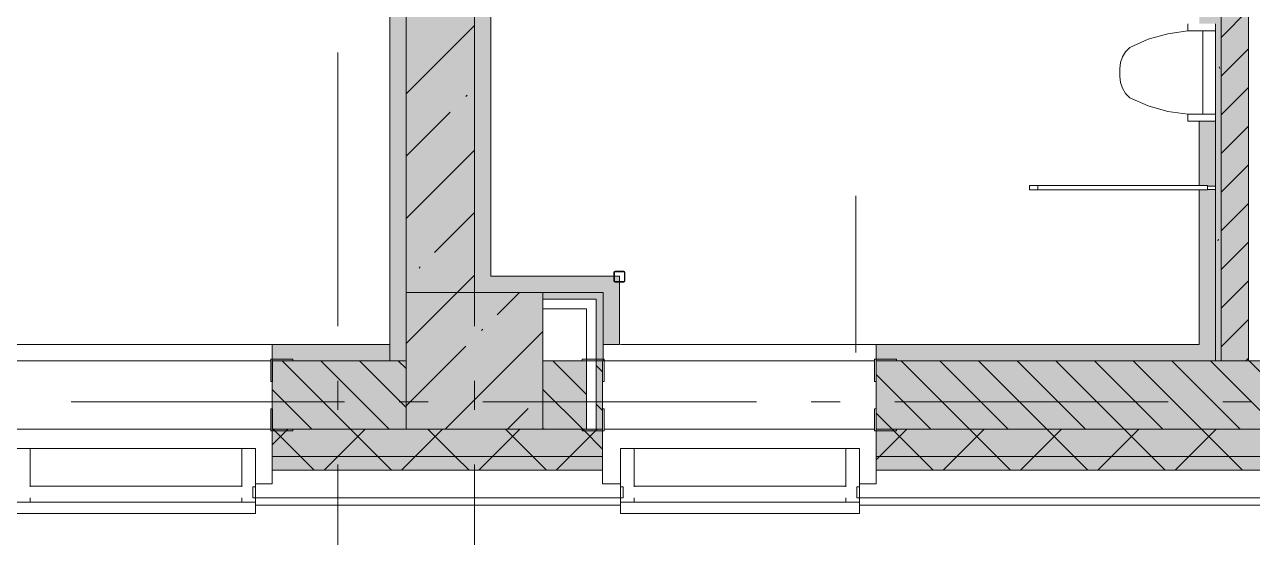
# Model space of a CAD drawing. Header units: millimetres. Extents: x -537608 to 253996, y -217170 to 186033.
# Drawn here: x -304056 to -299567, y 404 to 2278 of the extents above; entities that cross this region are included whole.
import ezdxf

# ---------------------------------------------------------------- set-up
doc = ezdxf.new("R2010")
doc.units = ezdxf.units.MM
doc.layers.add('PDF _Геометрия', color=7, linetype='Continuous')
doc.layers.add('PDF _Сплошная заливка', color=7, linetype='Continuous', true_color=0xffffff)

msp = doc.modelspace()

# ---------------------------------------------------------------- hatches: boundary and pattern name
at = {"layer": 'PDF _Сплошная заливка', "transparency": 33554559}
h = msp.add_hatch(color=256, dxfattribs=at)
h.paths.add_polyline_path([(-299701.3582, 1049.3435), (-299681.3572, 1049.3435), (-299681.3572, 3531.9906), (-299701.3582, 3531.9906), (-299701.3582, 1675.991)], flags=0)
h.paths.add_polyline_path([(-299701.3582, 3547.9914), (-299681.3572, 3547.9914), (-299681.3572, 4441.9906), (-299701.3582, 4441.9906), (-299701.3582, 3814.0642)], flags=0)
h.paths.add_polyline_path([(-299701.3582, 4457.9913), (-299681.3572, 4457.9913), (-299681.3572, 5357.9909), (-299701.3582, 5357.9909), (-299701.3582, 4526.0484)], flags=0)
h.paths.add_polyline_path([(-299701.3582, 5457.9913), (-299681.3572, 5457.9913), (-299681.3572, 8549.3454), (-299701.3582, 8549.3454), (-299701.3582, 5477.9901)], flags=0)
msp.add_hatch(color=256, dxfattribs=at).paths.add_polyline_path([(-299632.8727, 1049.3435), (-299581.3569, 1049.3435), (-299581.3569, 8549.3454), (-299681.3572, 8549.3454), (-299681.3572, 1049.3435)])
at = {"layer": 'PDF _Сплошная заливка', "true_color": 0x2254ff, "transparency": 33554559}
for points in [[(-302411.3595, 1359.3452), (-302351.3566, 1359.3452), (-302351.3566, 7389.3443), (-302411.3595, 7389.3443), (-302411.3595, 1678.1138)], [(-301941.3566, 1299.3446), (-301941.3566, 1359.3452), (-302411.3595, 1359.3452), (-302411.3595, 1299.3446), (-302146.8044, 1299.3446)], [(-299761.3567, 1049.3435), (-299761.3567, 1109.3442), (-300942.9067, 1109.3442), (-300942.9067, 1049.3435), (-300470.8499, 1049.3435)]]:
    msp.add_hatch(color=160, dxfattribs=at).paths.add_polyline_path(points)
h = msp.add_hatch(color=160, dxfattribs=at)
h.paths.add_polyline_path([(-299761.3567, 1049.3435), (-299701.3582, 1049.3435), (-299701.3582, 1675.991), (-299761.3567, 1673.9909), (-299761.3567, 1109.3442)], flags=0)
h.paths.add_polyline_path([(-299701.3582, 1687.9916), (-299701.3582, 1925.1912), (-299761.3567, 1925.1912), (-299761.3567, 1689.9917), (-299731.3574, 1687.9916)], flags=0)
h.paths.add_polyline_path([(-299761.3567, 2281.3049), (-299701.3582, 2281.3049), (-299701.3582, 2491.9908), (-299761.3567, 2489.9908), (-299761.3567, 2390.098)], flags=0)
h.paths.add_polyline_path([(-299731.3574, 2503.9914), (-299701.3582, 2503.9914), (-299701.3582, 2685.1905), (-299761.3567, 2685.1905), (-299761.3567, 2505.9915), (-299731.3574, 2505.9915)], flags=0)
h.paths.add_polyline_path([(-299761.3567, 3041.3064), (-299701.3582, 3041.3064), (-299701.3582, 5277.9914), (-299761.3567, 5277.9914), (-299761.3567, 3102.0822)], flags=0)
at = {"layer": 'PDF _Сплошная заливка', "true_color": 0x77b143, "transparency": 33554559}
for points in [[(-301966.3567, 1274.3445), (-301941.3566, 1274.3445), (-301941.3566, 1299.3446), (-302161.3584, 1299.3446), (-302161.3584, 1274.3445), (-302146.8044, 1274.3445)], [(-301942.9067, 1049.3435), (-301941.3566, 1049.3435), (-301941.3566, 1274.3445), (-301966.3567, 1274.3445), (-301966.3567, 1049.3435)]]:
    msp.add_hatch(color=75, dxfattribs=at).paths.add_polyline_path(points)
at = {"layer": 'PDF _Сплошная заливка', "true_color": 0xff7d7d, "transparency": 33554559}
h = msp.add_hatch(color=11, dxfattribs=at)
h.paths.add_polyline_path([(-303150.9122, 1049.3435), (-302721.3591, 1049.3435), (-302721.3591, 1109.3442), (-303150.9122, 1109.3442)], flags=0)
h.paths.add_polyline_path([(-304970.9123, 1049.3435), (-304970.9123, 1109.3442), (-306150.9121, 1109.3442), (-306150.9121, 1049.3435), (-305498.7176, 1049.3435)], flags=0)
at = {"layer": 'PDF _Сплошная заливка', "transparency": 33554559}
h = msp.add_hatch(color=256, dxfattribs=at)
h.paths.add_polyline_path([(-299461.3555, 799.3446), (-299461.3555, 1049.3435), (-300942.9067, 1049.3435), (-300942.9067, 799.3446), (-299632.8727, 799.3446)], flags=0)
h.paths.add_polyline_path([(-302161.3584, 799.3446), (-302001.3594, 799.3446), (-302001.3594, 1049.3435), (-302161.3584, 1049.3435), (-302161.3584, 854.8994)], flags=0)
h.paths.add_polyline_path([(-301966.3567, 799.3446), (-301942.9067, 799.3446), (-301942.9067, 1049.3435), (-301966.3567, 1049.3435), (-301966.3567, 966.1296)], flags=0)
h.paths.add_polyline_path([(-302661.3562, 799.3446), (-302661.3562, 1049.3435), (-303150.9122, 1049.3435), (-303150.9122, 799.3446), (-302984.786, 799.3446)], flags=0)
h.paths.add_polyline_path([(-305498.7176, 799.3446), (-304970.9123, 799.3446), (-304970.9123, 1049.3435), (-306150.9121, 1049.3435), (-306150.9121, 799.3446)], flags=0)
h.paths.add_polyline_path([(-308161.3582, 799.3446), (-308031.3585, 799.3446), (-308031.3585, 1049.3435), (-308161.3582, 1049.3435), (-308161.3582, 966.1296)], flags=0)
h.paths.add_polyline_path([(-307996.3601, 799.3446), (-307970.9122, 799.3446), (-307971.36, 1049.3435), (-307996.3601, 1049.3435), (-307996.3601, 966.1296)], flags=0)
h = msp.add_hatch(color=256, dxfattribs=at)
h.paths.add_polyline_path([(-291511.3559, 699.3442), (-291511.3559, 799.3446), (-297824.3565, 799.3446), (-297824.3565, 699.3442), (-291561.3561, 699.3442)], flags=0)
h.paths.add_polyline_path([(-298961.3577, 699.3442), (-298699.356, 699.3442), (-298699.356, 799.3446), (-298961.3577, 799.3446), (-298961.3577, 787.667)], flags=0)
h.paths.add_polyline_path([(-300942.9067, 699.3442), (-299461.3555, 699.3442), (-299461.3555, 799.3446), (-300942.9067, 799.3446)], flags=0)
h.paths.add_polyline_path([(-301942.9067, 699.3442), (-301942.9067, 799.3446), (-303150.9122, 799.3446), (-303150.9122, 699.3442), (-302146.8044, 699.3442)], flags=0)
h.paths.add_polyline_path([(-307970.9122, 699.3442), (-307970.9122, 799.3446), (-309150.912, 799.3446), (-309150.912, 699.3442), (-308012.6536, 699.3442)], flags=0)
h.paths.add_polyline_path([(-305498.7176, 699.3442), (-304970.9123, 699.3442), (-304970.9123, 799.3446), (-306150.9121, 799.3446), (-306150.9121, 699.3442)], flags=0)
h.paths.add_polyline_path([(-310970.912, 699.3442), (-310970.912, 799.3446), (-312150.9119, 799.3446), (-312150.9119, 699.3442), (-311364.5669, 699.3442)], flags=0)
h.paths.add_polyline_path([(-313970.9119, 699.3442), (-313970.9119, 799.3446), (-315150.9119, 799.3446), (-315150.9119, 699.3442), (-314716.4758, 699.3442)], flags=0)
h.paths.add_polyline_path([(-318150.9161, 699.3442), (-316970.9161, 699.3442), (-316970.9161, 799.3446), (-318150.9161, 799.3446)], flags=0)
h.paths.add_polyline_path([(-320163.3342, 699.3442), (-319970.916, 699.3442), (-319970.916, 799.3446), (-321450.9172, 799.3446), (-321450.9172, 699.3442), (-320582.325, 699.3442)], flags=0)
h.paths.add_polyline_path([(-324450.9171, 699.3442), (-323270.9173, 699.3442), (-323270.9173, 799.3446), (-324450.9171, 799.3446)], flags=0)
h.paths.add_polyline_path([(-326270.9172, 699.3442), (-326270.9172, 799.3446), (-327450.917, 799.3446), (-327450.917, 699.3442), (-326448.1699, 699.3442)], flags=0)
h.paths.add_polyline_path([(-329270.9171, 699.3442), (-329270.9171, 799.3446), (-330450.9212, 799.3446), (-330450.9212, 699.3442), (-329381.0923, 699.3442)], flags=0)
h.paths.add_polyline_path([(-333151.992, 699.3442), (-332270.917, 699.3442), (-332270.917, 799.3446), (-333450.9168, 799.3446), (-333450.9168, 699.3442)], flags=0)
h.paths.add_polyline_path([(-335270.9212, 699.3442), (-335270.9212, 799.3446), (-336450.9211, 799.3446), (-336450.9211, 699.3442), (-335665.928, 699.3442)], flags=0)
h.paths.add_polyline_path([(-338270.9168, 699.3442), (-338270.9168, 799.3446), (-339511.363, 799.3446), (-339511.363, 699.3442), (-339017.8456, 699.3442)], flags=0)
h.paths.add_polyline_path([(-341211.3702, 699.3442), (-341211.3702, 799.3446), (-342511.3672, 799.3446), (-342511.3672, 699.3442), (-341531.7729, 699.3442)], flags=0)
h.paths.add_polyline_path([(-344464.6997, 699.3442), (-344211.3658, 699.3442), (-344211.3658, 799.3446), (-345511.3714, 799.3446), (-345511.3714, 699.3442), (-344883.6905, 699.3442)], flags=0)
h.paths.add_polyline_path([(-348511.367, 699.3442), (-347211.3701, 699.3442), (-347211.3701, 799.3446), (-348511.367, 799.3446)], flags=0)
h.paths.add_polyline_path([(-349911.5538, 699.3442), (-349386.3707, 699.3442), (-349386.3707, 799.3446), (-359224.3735, 799.3446), (-359224.3735, 699.3442), (-351587.5169, 699.3442)], flags=0)
h.paths.add_polyline_path([(-360805.2708, 699.3442), (-360099.3686, 699.3442), (-360099.3686, 799.3446), (-368361.3744, 799.3446), (-368361.3744, 699.3442), (-361643.2523, 699.3442)], flags=0)
h = msp.add_hatch(color=256, dxfattribs=at)
h.paths.add_polyline_path([(-291672.0805, 649.3439), (-291561.3561, 649.3439), (-291561.3561, 699.3442), (-297824.3565, 699.3442), (-297824.3565, 649.3439), (-291688.3546, 649.3439)], flags=0)
h.paths.add_polyline_path([(-299632.8727, 649.3439), (-299461.3555, 649.3439), (-299461.3555, 699.3442), (-300942.9067, 699.3442), (-300942.9067, 649.3439), (-300470.8499, 649.3439)], flags=0)
h.paths.add_polyline_path([(-298699.356, 649.3439), (-298699.356, 699.3442), (-298961.3577, 699.3442), (-298961.3577, 649.3439), (-298794.8955, 649.3439)], flags=0)
h.paths.add_polyline_path([(-301942.9067, 649.3439), (-301942.9067, 699.3442), (-303150.9122, 699.3442), (-303150.9122, 649.3439), (-302146.8044, 649.3439)], flags=0)
h.paths.add_polyline_path([(-304970.9123, 649.3439), (-304970.9123, 699.3442), (-306150.9121, 699.3442), (-306150.9121, 649.3439), (-305498.7176, 649.3439)], flags=0)
h.paths.add_polyline_path([(-307970.9122, 649.3439), (-307970.9122, 699.3442), (-309150.912, 699.3442), (-309150.912, 649.3439), (-308012.6536, 649.3439)], flags=0)
h.paths.add_polyline_path([(-310970.912, 649.3439), (-310970.912, 699.3442), (-312150.9119, 699.3442), (-312150.9119, 649.3439), (-311364.5669, 649.3439)], flags=0)
h.paths.add_polyline_path([(-313970.9119, 649.3439), (-313970.9119, 699.3442), (-315150.9119, 699.3442), (-315150.9119, 649.3439), (-314716.4758, 649.3439)], flags=0)
h.paths.add_polyline_path([(-320163.3342, 649.3439), (-319970.916, 649.3439), (-319970.916, 699.3442), (-321450.9172, 699.3442), (-321450.9172, 649.3439), (-320582.325, 649.3439)], flags=0)
h.paths.add_polyline_path([(-318150.9161, 649.3439), (-316970.9161, 649.3439), (-316970.9161, 699.3442), (-318150.9161, 699.3442)], flags=0)
h.paths.add_polyline_path([(-323270.9173, 649.3439), (-323270.9173, 699.3442), (-324450.9171, 699.3442), (-324450.9171, 649.3439), (-323934.2382, 649.3439)], flags=0)
h.paths.add_polyline_path([(-326448.1699, 649.3439), (-326270.9172, 649.3439), (-326270.9172, 699.3442), (-327450.917, 699.3442), (-327450.917, 649.3439), (-327286.1471, 649.3439)], flags=0)
h.paths.add_polyline_path([(-329381.0923, 649.3439), (-329270.9171, 649.3439), (-329270.9171, 699.3442), (-330450.9212, 699.3442), (-330450.9212, 649.3439), (-329800.0831, 649.3439)], flags=0)
h.paths.add_polyline_path([(-332270.917, 649.3439), (-332270.917, 699.3442), (-333450.9168, 699.3442), (-333450.9168, 649.3439), (-332314.0191, 649.3439)], flags=0)
h.paths.add_polyline_path([(-335665.928, 649.3439), (-335270.9212, 649.3439), (-335270.9212, 699.3442), (-336450.9211, 699.3442), (-336450.9211, 649.3439)], flags=0)
h.paths.add_polyline_path([(-339017.8456, 649.3439), (-338270.9168, 649.3439), (-338270.9168, 699.3442), (-339511.363, 699.3442), (-339511.363, 649.3439)], flags=0)
h.paths.add_polyline_path([(-341531.7729, 649.3439), (-341211.3702, 649.3439), (-341211.3702, 699.3442), (-342511.3672, 699.3442), (-342511.3672, 649.3439), (-342369.7545, 649.3439)], flags=0)
h.paths.add_polyline_path([(-344211.3658, 649.3439), (-344211.3658, 699.3442), (-345511.3714, 699.3442), (-345511.3714, 649.3439), (-344464.6997, 649.3439)], flags=0)
h.paths.add_polyline_path([(-347397.6265, 649.3439), (-347211.3701, 649.3439), (-347211.3701, 699.3442), (-348511.367, 699.3442), (-348511.367, 649.3439), (-348235.5994, 649.3439)], flags=0)
h.paths.add_polyline_path([(-349386.3707, 649.3439), (-349386.3707, 699.3442), (-359224.3735, 699.3442), (-359224.3735, 649.3439), (-349911.5538, 649.3439)], flags=0)
h.paths.add_polyline_path([(-360099.3686, 649.3439), (-360099.3686, 699.3442), (-368461.3748, 699.3442), (-368461.3748, 649.3439), (-360805.2708, 649.3439)], flags=0)

# ---------------------------------------------------------------- linework, layer by layer
at = {"layer": 'PDF _Геометрия', "lineweight": 9}
for p, q in [((-299581.3569, 1049.3435), (-299581.3569, 8549.3454)), ((-302721.3591, 8119.3444), (-302721.3591, 1109.3442)), ((-302661.3562, 8119.3444), (-302661.3562, 1299.3446)), ((-302661.3562, 1299.3446), (-302661.3562, 8119.3444)), ((-302411.3595, 7389.3443), (-302411.3595, 1359.3452)), ((-302411.3595, 1359.3452), (-302411.3595, 7389.3443)), ((-302351.3566, 1359.3452), (-302351.3566, 7329.3458)), ((-299681.3572, 1049.3435), (-299681.3572, 3531.9906)), ((-299681.3572, 2231.6491), (-299581.3569, 2331.6496)), ((-302661.3562, 2025.3466), (-302411.3595, 2275.3477)), ((-299681.3572, 2090.228), (-299581.3569, 2190.2285)), ((-302442.9476, 2015.6583), (-302438.2068, 2020.3991)), ((-299681.3572, 1948.8069), (-299581.3569, 2048.8073)), ((-302661.3562, 1797.2476), (-302499.975, 1958.633)), ((-299761.3567, 1925.1912), (-299761.3567, 1689.9917)), ((-299701.3582, 1925.1912), (-299701.3582, 1687.9916)), ((-299701.3582, 1687.9916), (-299701.3582, 1925.1912)), ((-299681.3572, 1807.3858), (-299581.3569, 1907.3862)), ((-302661.3562, 1569.1506), (-302411.3595, 1819.1496)), ((-299681.3572, 1665.9647), (-299581.3569, 1765.9651)), ((-299761.3567, 1673.9909), (-299761.3567, 1109.3442)), ((-299701.3582, 1049.3435), (-299701.3582, 1675.991)), ((-299701.3582, 1675.991), (-299701.3582, 1049.3435)), ((-301016.7315, 1079.3449), (-301016.7315, 1652.92)), ((-299681.3572, 1524.5435), (-299581.3569, 1624.544)), ((-302556.9982, 1445.4117), (-302411.3595, 1591.0505)), ((-299681.3572, 1383.1224), (-299581.3569, 1483.1229)), ((-302614.0213, 1388.3864), (-302609.2806, 1393.1294)), ((-302474.9663, 1299.3446), (-302411.3595, 1362.9536)), ((-302411.3595, 1299.3446), (-302411.3595, 1359.3452)), ((-301941.3566, 1359.3452), (-302351.3566, 1359.3452)), ((-301881.358, 1359.3452), (-301941.3566, 1359.3452)), ((-301900.1878, 1376.0586), (-301901.359, 1373.2296)), ((-301901.359, 1373.2296), (-301901.359, 1341.2302)), ((-301897.3588, 1377.2298), (-301900.1878, 1376.0586)), ((-301899.3567, 1373.2296), (-301898.7712, 1374.6441)), ((-301899.3567, 1341.2302), (-301899.3567, 1373.2296)), ((-301898.7712, 1374.6441), (-301897.3588, 1375.2297)), ((-301865.3573, 1377.2298), (-301897.3588, 1377.2298)), ((-301897.3588, 1375.2297), (-301865.3573, 1375.2297)), ((-301881.358, 1109.3442), (-301881.358, 1359.3452)), ((-301862.5283, 1376.0586), (-301865.3573, 1377.2298)), ((-301865.3573, 1375.2297), (-301863.9449, 1374.6441)), ((-301863.9449, 1374.6441), (-301863.3593, 1373.2296)), ((-301863.3593, 1373.2296), (-301863.3593, 1341.2302)), ((-301861.3571, 1373.2296), (-301862.5283, 1376.0586)), ((-301861.3571, 1341.2302), (-301861.3571, 1373.2296)), ((-301901.359, 1341.2302), (-301900.1878, 1338.4013)), ((-301900.1878, 1338.4013), (-301897.3588, 1337.2301)), ((-301898.7712, 1339.8158), (-301899.3567, 1341.2302)), ((-301897.3588, 1339.2301), (-301898.7712, 1339.8158)), ((-301865.3573, 1339.2301), (-301897.3588, 1339.2301)), ((-301897.3588, 1337.2301), (-301865.3573, 1337.2301)), ((-301863.9449, 1339.8158), (-301865.3573, 1339.2301)), ((-301865.3573, 1337.2301), (-301862.5283, 1338.4013)), ((-301863.3593, 1341.2302), (-301863.9449, 1339.8158)), ((-301862.5283, 1338.4013), (-301861.3571, 1341.2302)), ((-299681.3572, 1241.7013), (-299581.3569, 1341.6996)), ((-302661.3562, 1112.9525), (-302474.9663, 1299.3446)), ((-302161.3584, 1299.3446), (-302661.3562, 1299.3446)), ((-302661.3562, 1299.3446), (-302661.3562, 799.3446)), ((-302328.9013, 1217.3127), (-302246.8695, 1299.3446)), ((-302161.3584, 799.3446), (-302161.3584, 1299.3446)), ((-301941.3566, 1299.3446), (-302161.3584, 1299.3446)), ((-302161.3584, 1299.3446), (-301941.3566, 1299.3446)), ((-301966.3567, 1274.3445), (-302161.3584, 1274.3445)), ((-301966.3567, 1239.3438), (-301966.3567, 1274.3445)), ((-301941.3566, 1274.3445), (-301941.3566, 1299.3446)), ((-301941.3566, 1299.3446), (-301941.3566, 1109.3442)), ((-301941.3566, 1239.3438), (-301941.3566, 1274.3445)), ((-302161.3584, 1239.3438), (-302001.3594, 1239.3438)), ((-302001.3594, 1239.3438), (-302001.3594, 1049.3435)), ((-301966.3567, 1049.3435), (-301966.3567, 1239.3438)), ((-301941.3566, 1049.3435), (-301941.3566, 1239.3438)), ((-299681.3572, 1100.278), (-299581.3569, 1200.2785)), ((-302518.7704, 799.3446), (-302161.3584, 1156.7565)), ((-302385.9244, 1160.2874), (-302381.1836, 1165.0303)), ((-304911.3572, 1109.3442), (-303211.3585, 1109.3442)), ((-303211.3585, 1109.3442), (-303150.9122, 1109.3442)), ((-302721.3591, 1109.3442), (-303150.9122, 1109.3442)), ((-303150.9122, 1109.3442), (-303150.9122, 1049.3435)), ((-302721.3591, 1049.3435), (-302721.3591, 1109.3442)), ((-302661.3562, 884.8535), (-302442.9476, 1103.2642)), ((-301941.3566, 1109.3442), (-301881.358, 1109.3442)), ((-301877.909, 1109.3442), (-301002.9096, 1109.3442)), ((-301002.9096, 1109.3442), (-300942.9067, 1109.3442)), ((-299761.3567, 1109.3442), (-300942.9067, 1109.3442)), ((-300942.9067, 1109.3442), (-300942.9067, 1049.3435)), ((-304963.9108, 1049.3435), (-303155.9114, 1049.3435)), ((-303211.3585, 1049.3435), (-304911.3572, 1049.3435)), ((-303155.9114, 1049.3435), (-303211.3585, 1049.3435)), ((-303150.9122, 1049.3435), (-302721.3591, 1049.3435)), ((-302721.3591, 1049.3435), (-303150.9122, 1049.3435)), ((-303150.9122, 1049.3435), (-303150.9122, 799.3446)), ((-302864.1473, 799.3446), (-303114.1441, 1049.3435)), ((-302722.724, 799.3446), (-302972.7251, 1049.3435)), ((-302661.3562, 879.3979), (-302831.3018, 1049.3435)), ((-302721.3591, 1049.3435), (-302661.3562, 1049.3435)), ((-302661.3562, 1049.3435), (-302721.3591, 1049.3435)), ((-302661.3562, 1020.819), (-302689.8829, 1049.3435)), ((-302001.3594, 1049.3435), (-302161.3584, 1049.3435)), ((-302001.3594, 926.5045), (-302124.1984, 1049.3435)), ((-302001.3594, 799.3446), (-302001.3594, 1049.3435)), ((-301966.3567, 799.3446), (-301966.3567, 1049.3435)), ((-301966.3567, 1049.3435), (-301942.9067, 1049.3435)), ((-301942.9067, 1009.4772), (-301966.3567, 1032.9272)), ((-301942.9067, 799.3446), (-301942.9067, 1049.3435)), ((-301942.9067, 1049.3435), (-301941.3566, 1049.3435)), ((-301936.9086, 1049.3435), (-300948.9092, 1049.3435)), ((-301877.909, 1049.3435), (-301936.9086, 1049.3435)), ((-301002.9096, 1049.3435), (-301877.909, 1049.3435)), ((-300948.9092, 1049.3435), (-301002.9096, 1049.3435)), ((-299761.3567, 1049.3435), (-300942.9067, 1049.3435)), ((-300942.9067, 1049.3435), (-300942.9067, 799.3446)), ((-300942.9067, 1049.3435), (-299761.3567, 1049.3435)), ((-300601.4051, 799.3446), (-300851.4019, 1049.3435)), ((-300459.9818, 799.3446), (-300709.9829, 1049.3435)), ((-300318.5629, 799.3446), (-300568.5596, 1049.3435)), ((-300177.1396, 799.3446), (-300427.1407, 1049.3435)), ((-300035.7163, 799.3446), (-300285.7174, 1049.3435)), ((-299894.2974, 799.3446), (-300144.2984, 1049.3435)), ((-299752.8741, 799.3446), (-300002.8752, 1049.3435)), ((-299611.4551, 799.3446), (-299861.4562, 1049.3435)), ((-299701.3582, 1049.3435), (-299761.3567, 1049.3435)), ((-299761.3567, 1049.3435), (-299701.3582, 1049.3435)), ((-299470.0319, 799.3446), (-299720.0329, 1049.3435)), ((-299701.3582, 1049.3435), (-299681.3572, 1049.3435)), ((-299681.3572, 1049.3435), (-299581.3569, 1049.3435)), ((-299590.8729, 1049.3435), (-299581.3569, 1058.8574)), ((-299461.3555, 1049.3435), (-299581.3569, 1049.3435)), ((-299461.3555, 932.0892), (-299578.6096, 1049.3435)), ((-300742.8241, 799.3446), (-300942.9067, 999.4272)), ((-303005.5663, 799.3446), (-303150.9122, 944.6883)), ((-302015.6163, 799.3446), (-302161.3584, 945.0845)), ((-302290.6691, 799.3446), (-302214.8507, 875.1652)), ((-301942.9067, 868.0561), (-301966.3567, 891.5061)), ((-300884.2473, 799.3446), (-300942.9067, 858.004)), ((-304963.9108, 799.3446), (-303155.9114, 799.3446)), ((-303155.9114, 799.3446), (-304963.9108, 799.3446)), ((-303146.9895, 799.3446), (-303150.9122, 803.265)), ((-303150.9122, 741.9963), (-303093.5618, 799.3446)), ((-303150.9122, 799.3446), (-302661.3562, 799.3446)), ((-302661.3562, 799.3446), (-303150.9122, 799.3446)), ((-303150.9122, 799.3446), (-303150.9122, 699.3442)), ((-303046.9891, 699.3442), (-303146.9895, 799.3446)), ((-302910.72, 699.3442), (-302810.7196, 799.3446)), ((-302764.1469, 699.3442), (-302864.1473, 799.3446)), ((-302661.3562, 799.3446), (-302161.3584, 799.3446)), ((-302627.8778, 699.3442), (-302527.8773, 799.3446)), ((-302481.3047, 699.3442), (-302581.305, 799.3446)), ((-302345.0355, 699.3442), (-302245.0351, 799.3446)), ((-302198.4624, 699.3442), (-302298.4585, 799.3446)), ((-302157.0395, 799.3446), (-302161.3584, 803.6634)), ((-301942.9067, 799.3446), (-302161.3584, 799.3446)), ((-302161.3584, 799.3446), (-302001.3594, 799.3446)), ((-302062.1933, 699.3442), (-301962.1928, 799.3446)), ((-301942.9067, 726.635), (-302015.6163, 799.3446)), ((-302001.3594, 799.3446), (-301966.3567, 799.3446)), ((-301966.3567, 799.3446), (-301942.9067, 799.3446)), ((-301942.9067, 699.3442), (-301942.9067, 799.3446)), ((-301936.9086, 799.3446), (-300948.9092, 799.3446)), ((-300948.9092, 799.3446), (-301936.9086, 799.3446)), ((-300942.9067, 799.3446), (-299461.3555, 799.3446)), ((-299461.3555, 799.3446), (-300942.9067, 799.3446)), ((-300942.9067, 799.3446), (-300942.9067, 699.3442)), ((-300930.8201, 699.3442), (-300830.8196, 799.3446)), ((-300784.2469, 699.3442), (-300884.2473, 799.3446)), ((-300647.9778, 699.3442), (-300547.9774, 799.3446)), ((-300501.4047, 699.3442), (-300601.4051, 799.3446)), ((-300365.1356, 699.3442), (-300265.1352, 799.3446)), ((-300218.5624, 699.3442), (-300318.5629, 799.3446)), ((-300082.2934, 699.3442), (-299982.2929, 799.3446)), ((-299935.7202, 699.3442), (-300035.7163, 799.3446)), ((-299799.4511, 699.3442), (-299699.4507, 799.3446)), ((-299652.8737, 699.3442), (-299752.8741, 799.3446)), ((-304036.3578, 729.3434), (-304086.358, 729.3434)), ((-303261.3588, 729.3434), (-304036.3578, 729.3434)), ((-304036.3578, 589.3432), (-304036.3578, 729.3434)), ((-303211.3585, 729.3434), (-303261.3588, 729.3434)), ((-303261.3588, 729.3434), (-303261.3588, 589.3432)), ((-303211.3585, 589.3432), (-303211.3585, 729.3434)), ((-301827.9088, 729.3434), (-301877.909, 729.3434)), ((-301877.909, 729.3434), (-301877.909, 589.3432)), ((-301052.9055, 729.3434), (-301827.9088, 729.3434)), ((-301827.9088, 589.3432), (-301827.9088, 729.3434)), ((-301002.9096, 729.3434), (-301052.9055, 729.3434)), ((-301052.9055, 729.3434), (-301052.9055, 589.3432)), ((-301052.9055, 589.3432), (-301052.9055, 729.3434)), ((-301052.9055, 729.3434), (-301002.9096, 729.3434)), ((-301002.9096, 589.3432), (-301002.9096, 729.3434)), ((-301002.9096, 729.3434), (-301002.9096, 589.3432)), ((-301942.9067, 699.3442), (-303150.9122, 699.3442)), ((-303150.9122, 699.3442), (-303150.9122, 649.3439)), ((-302996.9889, 649.3439), (-303046.9891, 699.3442)), ((-302960.7202, 649.3439), (-302910.72, 699.3442)), ((-302714.1467, 649.3439), (-302764.1469, 699.3442)), ((-302677.878, 649.3439), (-302627.8778, 699.3442)), ((-302431.3045, 649.3439), (-302481.3047, 699.3442)), ((-302395.0357, 649.3439), (-302345.0355, 699.3442)), ((-302148.4622, 649.3439), (-302198.4624, 699.3442)), ((-302112.1935, 649.3439), (-302062.1933, 699.3442)), ((-301942.9067, 649.3439), (-301942.9067, 699.3442)), ((-300942.9067, 687.2575), (-300930.8201, 699.3442)), ((-300942.9067, 699.3442), (-300942.9067, 649.3439)), ((-299461.3555, 699.3442), (-300942.9067, 699.3442)), ((-300734.2467, 649.3439), (-300784.2469, 699.3442)), ((-300697.9781, 649.3439), (-300647.9778, 699.3442)), ((-300451.4044, 649.3439), (-300501.4047, 699.3442)), ((-300415.1358, 649.3439), (-300365.1356, 699.3442)), ((-300168.5622, 649.3439), (-300218.5624, 699.3442)), ((-300132.2936, 649.3439), (-300082.2934, 699.3442)), ((-299885.72, 649.3439), (-299935.7202, 699.3442)), ((-299849.4514, 649.3439), (-299799.4511, 699.3442)), ((-299602.8734, 649.3439), (-299652.8737, 699.3442)), ((-301942.9067, 649.3439), (-303150.9122, 649.3439)), ((-303150.9122, 649.3439), (-303150.9122, 600.1618)), ((-301942.9067, 600.1618), (-301942.9067, 649.3439)), ((-300942.9067, 649.3439), (-300942.9067, 600.1618)), ((-299461.3555, 649.3439), (-300942.9067, 649.3439)), ((-303221.3569, 549.3435), (-303221.3569, 589.3432)), ((-303221.3569, 589.3432), (-303211.3585, 589.3432)), ((-303150.9122, 600.1618), (-303211.3585, 600.1618)), ((-303211.3585, 600.1618), (-303211.3585, 549.3435)), ((-301877.909, 600.1618), (-301942.9067, 600.1618)), ((-301877.909, 549.3435), (-301877.909, 600.1618)), ((-301877.909, 589.3432), (-301867.9064, 589.3432)), ((-301867.9064, 589.3432), (-301867.9064, 549.3435)), ((-301012.9079, 549.3435), (-301012.9079, 589.3432)), ((-301012.9079, 589.3432), (-301002.9096, 589.3432)), ((-301002.9096, 589.3432), (-301012.9079, 589.3432)), ((-301012.9079, 589.3432), (-301012.9079, 549.3435)), ((-300942.9067, 600.1618), (-301002.9096, 600.1618)), ((-301002.9096, 600.1618), (-301002.9096, 549.3435)), ((-304036.3578, 532.3438), (-304036.3578, 549.3435)), ((-303261.3588, 549.3435), (-303261.3588, 532.3438)), ((-303211.3585, 549.3435), (-303221.3569, 549.3435)), ((-301877.909, 549.3435), (-303211.3585, 549.3435)), ((-303211.3585, 532.3438), (-303211.3585, 549.3435)), ((-303211.3585, 549.3435), (-303211.3585, 522.3433)), ((-301867.9064, 549.3435), (-301877.909, 549.3435)), ((-301877.909, 549.3435), (-301877.909, 532.3438)), ((-301877.909, 522.3433), (-301877.909, 549.3435)), ((-301827.9088, 532.3438), (-301827.9088, 549.3435)), ((-301052.9055, 532.3438), (-301052.9055, 549.3435)), ((-301052.9055, 549.3435), (-301052.9055, 532.3438)), ((-301002.9096, 549.3435), (-301012.9079, 549.3435)), ((-301012.9079, 549.3435), (-301002.9096, 549.3435)), ((-301002.9096, 549.3435), (-301002.9096, 522.3433)), ((-298699.356, 549.3435), (-301002.9096, 549.3435)), ((-301002.9096, 549.3435), (-301002.9096, 532.3438)), ((-301002.9096, 532.3438), (-301002.9096, 549.3435)), ((-304086.358, 532.3438), (-304036.3578, 532.3438)), ((-303261.3588, 532.3438), (-304036.3578, 532.3438)), ((-303261.3588, 532.3438), (-303211.3585, 532.3438)), ((-303211.3585, 522.3433), (-301877.909, 522.3433)), ((-301877.909, 532.3438), (-301827.9088, 532.3438)), ((-301052.9055, 532.3438), (-301827.9088, 532.3438)), ((-301002.9096, 532.3438), (-301052.9055, 532.3438)), ((-301052.9055, 532.3438), (-301002.9096, 532.3438)), ((-301002.9096, 522.3433), (-298699.356, 522.3433))]:
    msp.add_line(p, q, dxfattribs=at)
at = {"layer": 'PDF _Геометрия', "color": 254, "lineweight": 9, "true_color": 0xcccccc}
for p, q in [((-299876.3245, 2245.0556), (-299947.5916, 2224.807)), ((-299802.9561, 2255.3898), (-299876.3245, 2245.0556)), ((-299802.9561, 2281.3049), (-299802.9561, 2255.3898)), ((-299802.9561, 2255.3898), (-299701.3582, 2255.3898)), ((-299701.3582, 2255.3898), (-299748.228, 2255.3898)), ((-299748.228, 2255.3898), (-299748.228, 1950.5917)), ((-299701.3582, 1925.1912), (-299701.3582, 2281.3049)), ((-299947.5916, 2224.807), (-300015.4355, 2195.0274)), ((-300041.9341, 2160.4919), (-300048.9743, 2139.7568)), ((-300030.5751, 2179.2097), (-300041.9341, 2160.4919)), ((-300015.4355, 2195.0274), (-300030.5751, 2179.2097)), ((-300048.9743, 2139.7568), (-300051.3554, 2117.9904)), ((-300051.3554, 2117.9904), (-300051.3554, 2102.9907)), ((-300051.3554, 2102.9907), (-300051.3554, 2087.9911)), ((-300051.3554, 2087.9911), (-300048.9743, 2066.2248)), ((-300048.9743, 2066.2248), (-300041.9341, 2045.4918)), ((-300041.9341, 2045.4918), (-300030.5751, 2026.7719)), ((-300030.5751, 2026.7719), (-300015.4355, 2010.9541)), ((-300015.4355, 2010.9541), (-299947.5916, 1981.1744)), ((-299947.5916, 1981.1744), (-299876.3245, 1960.9259)), ((-299876.3245, 1960.9259), (-299802.9561, 1950.5917)), ((-299802.9561, 1950.5917), (-299802.9561, 1925.1912)), ((-299701.3582, 1950.5917), (-299802.9561, 1950.5917)), ((-299748.228, 1950.5917), (-299701.3582, 1950.5917)), ((-299802.9561, 1925.1912), (-299701.3582, 1925.1912)), ((-300381.3559, 1689.9917), (-300381.3559, 1673.9909)), ((-300351.3566, 1689.9917), (-300381.3559, 1689.9917)), ((-300381.3559, 1673.9909), (-300351.3566, 1673.9909)), ((-300351.3566, 1689.9917), (-300351.3566, 1673.9909)), ((-299731.3574, 1689.9917), (-300351.3566, 1689.9917)), ((-300351.3566, 1673.9909), (-300351.3566, 1689.9917)), ((-300351.3566, 1673.9909), (-299731.3574, 1673.9909)), ((-299731.3574, 1673.9909), (-299731.3574, 1689.9917)), ((-299731.3574, 1687.9916), (-299731.3574, 1675.991)), ((-299701.3582, 1687.9916), (-299731.3574, 1687.9916)), ((-299731.3574, 1675.991), (-299701.3582, 1675.991)), ((-299701.3582, 1675.991), (-299701.3582, 1687.9916))]:
    msp.add_line(p, q, dxfattribs=at)
at = {"layer": 'PDF _Геометрия', "color": 253, "lineweight": 9, "true_color": 0xaaaaaa}
for p, q in [((-302911.3573, 2176.512), (-302911.3573, 1176.512)), ((-302411.3595, 2176.512), (-302411.3595, 1176.512)), ((-302911.3573, 976.5111), (-302911.3573, 870.6784)), ((-302411.3595, 976.5111), (-302411.3595, 870.6784)), ((-302886.4562, 899.3449), (-303886.4562, 899.3449)), ((-302580.6205, 899.3449), (-302686.4554, 899.3449)), ((-301380.6196, 899.3449), (-302380.6196, 899.3449)), ((-301074.7881, 899.3449), (-301180.623, 899.3449)), ((-299874.7873, 899.3449), (-300874.7873, 899.3449)), ((-299568.9558, 899.3449), (-299674.7865, 899.3449)), ((-302911.3573, 670.6775), (-302911.3573, -329.3225)), ((-302411.3595, 670.6775), (-302411.3595, -329.3225)), ((-304036.3578, 591.3433), (-303261.3588, 591.3433)), ((-301827.9088, 591.3433), (-301052.9055, 591.3433)), ((-303211.3585, 522.3433), (-303211.3585, 491.3451)), ((-301877.909, 491.3451), (-301877.909, 522.3433)), ((-301002.9096, 522.3433), (-301002.9096, 491.3451)), ((-303211.3585, 491.3451), (-304911.3572, 491.3451)), ((-301002.9096, 491.3451), (-301877.909, 491.3451))]:
    msp.add_line(p, q, dxfattribs=at)
at = {"layer": 'PDF _Геометрия', "color": 8, "lineweight": 9, "true_color": 0x787878}
for p, q in [((-299685.6976, 2118.0593), (-299689.0476, 2123.8658)), ((-299690.3738, 1493.6595), (-299693.7238, 1487.8507))]:
    msp.add_line(p, q, dxfattribs=at)
at = {"layer": 'PDF _Геометрия', "color": 253, "lineweight": 20, "true_color": 0xaaaaaa}
for p, q in [((-303074.9129, 1055.3437), (-303155.9114, 1055.3437)), ((-303155.9114, 1055.3437), (-303155.9114, 974.3431)), ((-303149.909, 974.3431), (-303149.909, 1049.3435)), ((-303149.909, 1049.3435), (-303074.9129, 1049.3435)), ((-303074.9129, 1049.3435), (-303074.9129, 1055.3437)), ((-301936.9086, 1055.3437), (-302017.907, 1055.3437)), ((-302017.907, 1055.3437), (-302017.907, 1049.3435)), ((-302017.907, 1049.3435), (-301942.9067, 1049.3435)), ((-301942.9067, 1049.3435), (-301942.9067, 974.3431)), ((-301936.9086, 974.3431), (-301936.9086, 1055.3437)), ((-300867.9064, 1055.3437), (-300948.9092, 1055.3437)), ((-300948.9092, 1055.3437), (-300948.9092, 974.3431)), ((-300942.9067, 974.3431), (-300942.9067, 1049.3435)), ((-300942.9067, 1049.3435), (-300867.9064, 1049.3435)), ((-300867.9064, 1049.3435), (-300867.9064, 1055.3437)), ((-303155.9114, 974.3431), (-303149.909, 974.3431)), ((-301942.9067, 974.3431), (-301936.9086, 974.3431)), ((-300948.9092, 974.3431), (-300942.9067, 974.3431)), ((-303149.909, 874.3448), (-303155.9114, 874.3448)), ((-303155.9114, 874.3448), (-303155.9114, 793.3442)), ((-303149.909, 799.3446), (-303149.909, 874.3448)), ((-301936.9086, 874.3448), (-301942.9067, 874.3448)), ((-301942.9067, 874.3448), (-301942.9067, 799.3446)), ((-301936.9086, 793.3442), (-301936.9086, 874.3448)), ((-300942.9067, 874.3448), (-300948.9092, 874.3448)), ((-300948.9092, 874.3448), (-300948.9092, 793.3442)), ((-300942.9067, 799.3446), (-300942.9067, 874.3448)), ((-303155.9114, 793.3442), (-303074.9129, 793.3442)), ((-303074.9129, 799.3446), (-303149.909, 799.3446)), ((-303074.9129, 793.3442), (-303074.9129, 799.3446)), ((-301942.9067, 799.3446), (-302017.907, 799.3446)), ((-302017.907, 799.3446), (-302017.907, 793.3442)), ((-302017.907, 793.3442), (-301936.9086, 793.3442)), ((-300948.9092, 793.3442), (-300867.9064, 793.3442)), ((-300867.9064, 799.3446), (-300942.9067, 799.3446)), ((-300867.9064, 793.3442), (-300867.9064, 799.3446))]:
    msp.add_line(p, q, dxfattribs=at)
at = {"layer": 'PDF _Сплошная заливка', "lineweight": 35, "transparency": 33554559}
for points in [[(-302411.3595, 1299.3446), (-302411.3595, 8299.3443), (-302661.3562, 1299.3446), (-302661.3562, 8299.3443)], [(-302661.3562, 799.3446), (-302161.3584, 799.3446), (-302661.3562, 1299.3446), (-302161.3584, 1299.3446)]]:
    msp.add_solid(points, dxfattribs=at)
at = {"layer": 'PDF _Сплошная заливка', "color": 40, "lineweight": 35, "true_color": 0xfca910, "transparency": 33554559}
msp.add_solid([(-302661.3562, 1049.3435), (-302661.3562, 8119.3444), (-302721.3591, 1049.3435), (-302721.3591, 8119.3444)], dxfattribs=at)
at = {"layer": 'PDF _Сплошная заливка', "color": 160, "lineweight": 35, "true_color": 0x2254ff, "transparency": 33554559}
msp.add_solid([(-301881.358, 1109.3442), (-301881.358, 1359.3452), (-301941.3566, 1109.3442), (-301941.3566, 1359.3452)], dxfattribs=at)

doc.saveas('drawing.dxf')
